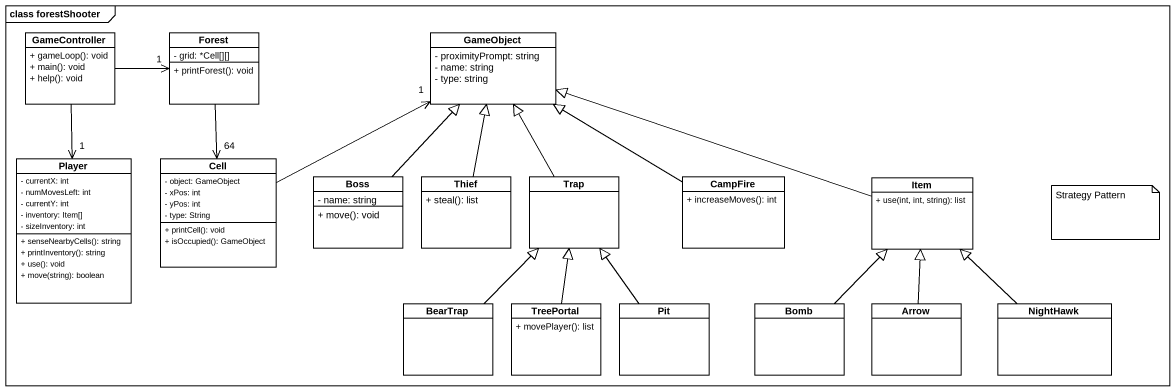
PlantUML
@startuml
mainframe class forestShooter
hide circle
hide empty members
skinparam classAttributeIconSize 0
class GameController {
  + gameLoop(): void
  + main(): void
  + help(): void
}
class Forest {
  - grid: *Cell[][]
  + printForest(): void
}
class GameObject {
  - proximityPrompt: string
  - name: string
  - type: string
}
class Player {
  - currentX: int
  - numMovesLeft: int
  - currentY: int
  - inventory: Item[]
  - sizeInventory: int
  + senseNearbyCells(): string
  + printInventory(): string
  + use(): void
  + move(string): boolean
}
class Cell {
  - object: GameObject
  - xPos: int
  - yPos: int
  - type: String
  + printCell(): void
  + isOccupied(): GameObject
}
class Boss {
  - name: string
  + move(): void
}
class Thief {
  + steal(): list
}
class Trap
class CampFire {
  + increaseMoves(): int
}
class Item {
  + use(int, int, string): list
}
class BearTrap
class TreePortal {
  + movePlayer(): list
}
class Pit
class Bomb
class Arrow
class NightHawk
GameController -right-> "1" Forest
GameObject "1" <-left- Cell
Player "1" <-up- GameController
Cell "64" <-up- Forest
Boss -up-|> GameObject
Thief -up-|> GameObject
Trap -up-|> GameObject
CampFire -left-|> GameObject
Item -left-|> GameObject
BearTrap -up-|> Trap
TreePortal -up-|> Trap
Pit -up-|> Trap
Bomb -up-|> Item
Arrow -up-|> Item
NightHawk -up-|> Item
note as N1
  Strategy Pattern
end note
@enduml
